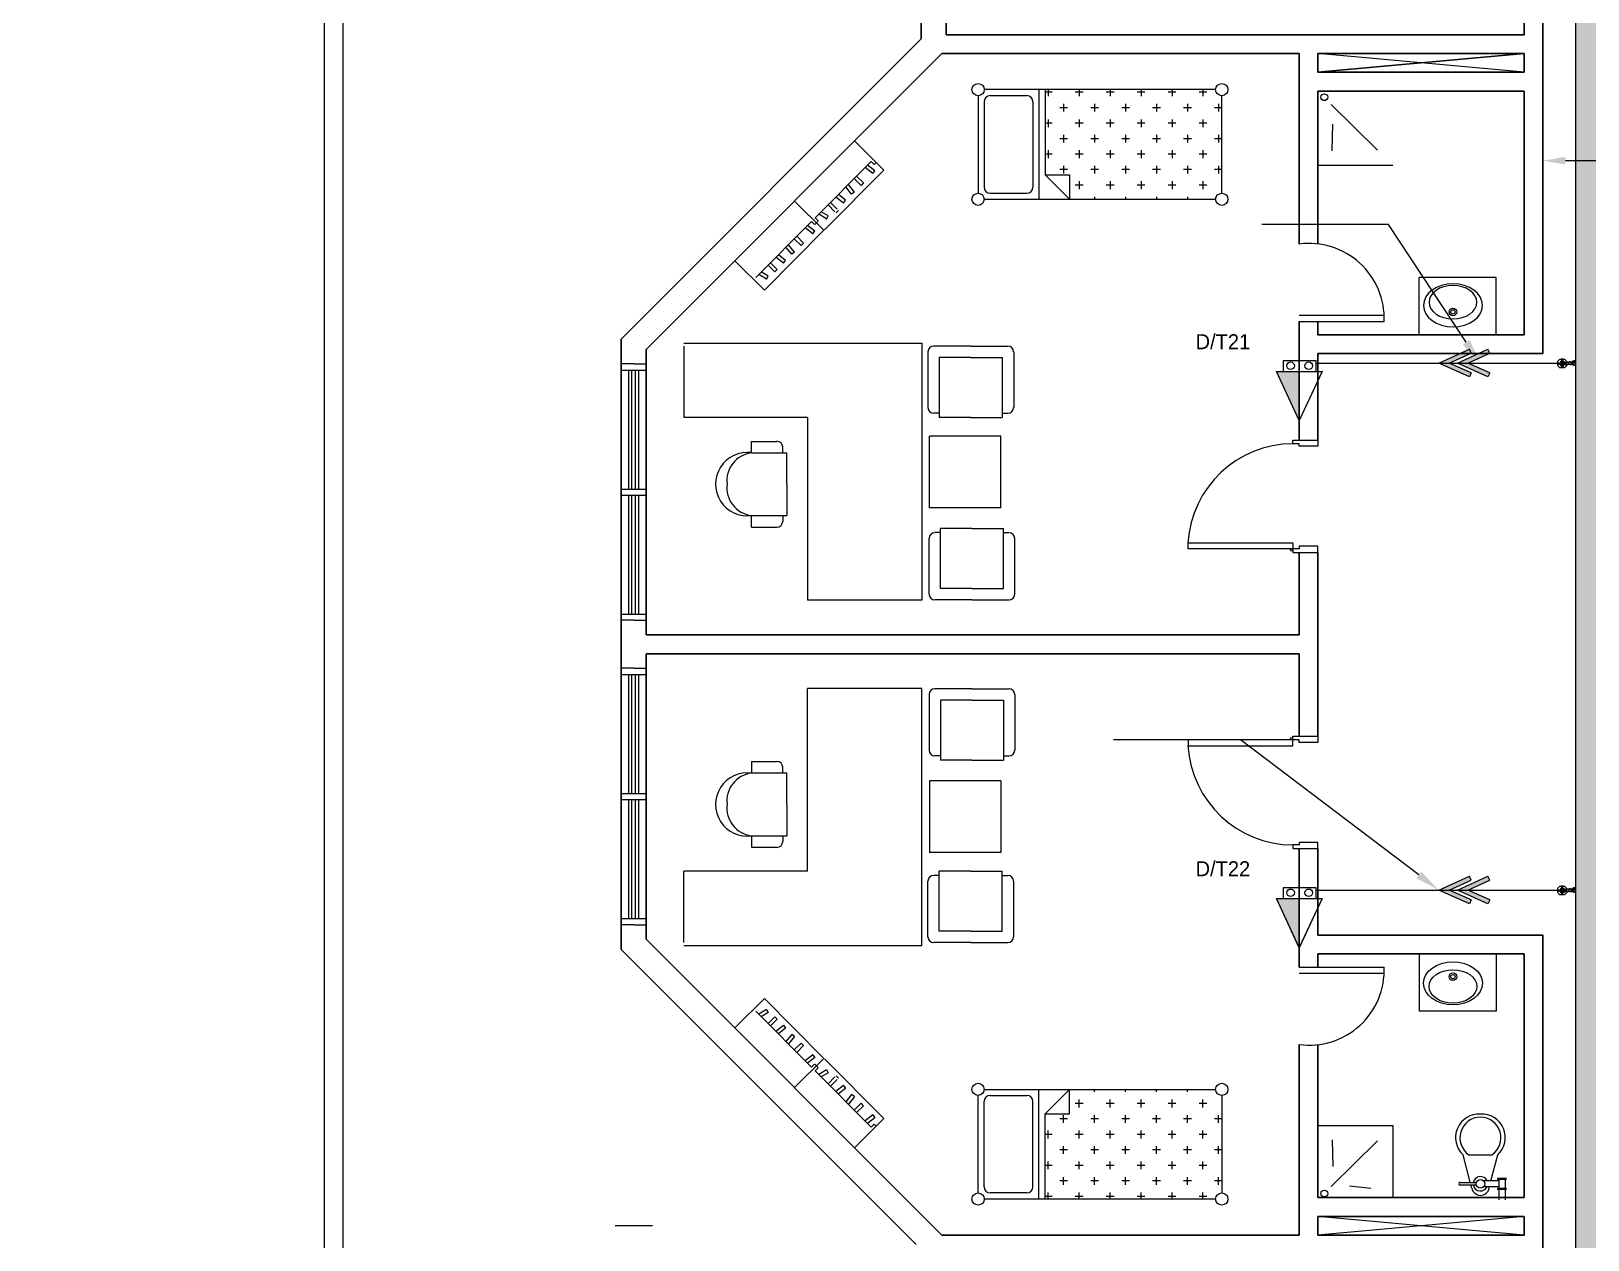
# Model space of a CAD drawing. Extents: x -3700 to 3801, y 313 to 399.
# Drawn here: x 2.98 to 15.43, y 358.24 to 367.9 of the extents above; entities that cross this region are included whole.
import ezdxf
from ezdxf import colors
from ezdxf.entities.mleader import LeaderData, LeaderLine
from ezdxf.enums import TextEntityAlignment as Align
from ezdxf.math import Vec2, Vec3

# ---------------------------------------------------------------- set-up
doc = ezdxf.new("R2010")
doc.units = 0
doc.header["$LTSCALE"] = 0.15
doc.linetypes.add('CONTINOUS', pattern=[0])
doc.layers.get('0').update_dxf_attribs({"color": 252})
doc.layers.get('Defpoints').update_dxf_attribs({"color": 252})
for name, color, linetype, lineweight in [('0 LEGEND', 140, 'Continuous', 0), ('anal', 252, 'Continuous', 20), ('DOOR', 252, 'Continuous', 20), ('EL-PULL BOX-50', 3, 'Continuous', 0), ('FUR', 252, 'Continuous', 9), ('FURNITURE-1', 252, 'Continuous', 9), ('sofa', 252, 'Continuous', 9), ('T-STRUCTURED', 7, 'Continuous', 0), ('TMG-LC-ACCEORISE', 1, 'Continuous', 0), ('wall', 252, 'Continuous', 30)]:
    doc.layers.add(name, color=color, linetype=linetype, lineweight=lineweight)
for name, color, linetype in [('0 sockets', 252, 'Continuous'), ('0 sound', 252, 'Continuous'), ('0 WIRINF', 2, 'Continuous'), ('AUTOINCR', 7, 'Continuous'), ('CPTOOLS-TRAY', 1, 'Continuous')]:
    doc.layers.add(name, color=color, linetype=linetype)
doc.dimstyles.get("Standard").update_dxf_attribs({"dimtxt": 0.18, "dimasz": 0.18, "dimexe": 0.18, "dimexo": 0.0625, "dimgap": 0.09, "dimtad": 0, "dimtih": 1, "dimtoh": 1, "dimdec": 4, "dimzin": 0, "dimdsep": 46, "dimtxsty": 'Standard', "dimcen": 0.09, "dimadec": 0, "dimazin": 0, "dimtfac": 1, "dimtdec": 4, "dimtofl": 0, "dimtmove": 0, "dimatfit": 3, "dimfxl": 1, "dimtolj": 1, "dimtzin": 0, "dimarcsym": 0})

# ---------------------------------------------------------------- blocks, each defined once
blk = doc.blocks.new('ELLIPSE')
blk.add_circle((0.5, 0.5), 0.5)
blk = doc.blocks.new('ARCH')
at = {"layer": 'anal'}
for p, q in [((5.325, 326.925), (5.325, 377.4)), ((5.475, 327.075), (5.475, 368.325)), ((14.925, 367.575), (13.275, 367.725)), ((14.925, 367.725), (13.275, 367.575)), ((13.275, 367.575), (14.925, 367.725)), ((14.925, 367.575), (13.275, 367.725)), ((7.8, 365.242), (7.7, 365.242)), ((7.8, 365.242), (7.9, 365.242)), ((7.7, 365.192), (7.9, 365.192)), ((7.76, 364.242), (7.76, 365.192)), ((7.785, 364.242), (7.785, 365.192)), ((7.8, 365.192), (7.9, 365.192)), ((7.815, 364.242), (7.815, 365.192)), ((7.84, 364.242), (7.84, 365.192)), ((7.7, 364.242), (7.9, 364.242)), ((7.7, 364.192), (7.9, 364.192)), ((7.76, 363.242), (7.76, 364.192)), ((7.785, 363.242), (7.785, 364.192)), ((7.815, 363.242), (7.815, 364.192)), ((7.84, 363.242), (7.84, 364.192)), ((7.9, 364.242), (7.9, 364.192)), ((7.7, 363.242), (7.9, 363.242)), ((7.8, 363.192), (7.7, 363.192)), ((7.8, 363.242), (7.9, 363.242)), ((7.8, 363.192), (7.9, 363.192)), ((7.8, 362.808), (7.7, 362.808)), ((7.7, 362.758), (7.9, 362.758)), ((7.76, 361.808), (7.76, 362.758)), ((7.785, 361.808), (7.785, 362.758)), ((7.8, 362.808), (7.9, 362.808)), ((7.8, 362.758), (7.9, 362.758)), ((7.815, 361.808), (7.815, 362.758)), ((7.84, 361.808), (7.84, 362.758)), ((7.7, 361.808), (7.9, 361.808)), ((7.7, 361.758), (7.9, 361.758)), ((7.76, 360.808), (7.76, 361.758)), ((7.785, 360.808), (7.785, 361.758)), ((7.815, 360.808), (7.815, 361.758)), ((7.84, 360.808), (7.84, 361.758)), ((7.9, 361.808), (7.9, 361.758)), ((7.7, 360.808), (7.9, 360.808)), ((7.8, 360.758), (7.7, 360.758)), ((7.8, 360.808), (7.9, 360.808)), ((7.8, 360.758), (7.9, 360.758)), ((14.925, 358.275), (13.275, 358.425)), ((14.925, 358.425), (13.275, 358.275)), ((7.95, 358.35), (7.65, 358.35))]:
    blk.add_line(p, q, dxfattribs=at)
at = {"layer": 'DOOR'}
for points in [[(13.075, 364.604), (13.075, 364.634), (13.275, 364.634), (13.275, 364.584), (13.125, 364.584), (13.125, 364.604)], [(13.075, 363.764), (12.235, 363.764), (12.235, 363.812), (13.075, 363.812)], [(13.075, 363.764), (13.075, 363.734), (13.275, 363.734), (13.275, 363.784), (13.125, 363.784), (13.125, 363.764)], [(13.075, 362.236), (13.075, 362.266), (13.275, 362.266), (13.275, 362.216), (13.125, 362.216), (13.125, 362.236)], [(13.075, 362.236), (12.235, 362.236), (12.235, 362.188), (13.075, 362.188)], [(13.075, 361.396), (13.075, 361.366), (13.275, 361.366), (13.275, 361.416), (13.125, 361.416), (13.125, 361.396)]]:
    blk.add_lwpolyline(points, close=True, dxfattribs=at)
for centre in [(13.065, 363.754), (13.065, 362.246)]:
    blk.add_circle(centre, 0.01, dxfattribs=at)
for centre, start, end in [((13.078, 363.759), 90.2218, 176.3889), ((13.078, 362.241), 183.6111, 269.7782)]:
    blk.add_arc(centre, 0.845, start, end, dxfattribs=at)
at = {"layer": 'FUR'}
for p, q in [((10.555, 367.387), (10.555, 366.607)), ((12.456, 367.436), (10.604, 367.436)), ((10.945, 367.387), (10.652, 367.387)), ((11.042, 367.436), (11.042, 366.559)), ((11.091, 367.436), (11.091, 366.754)), ((11.147, 367.415), (11.091, 367.415)), ((11.116, 367.436), (11.116, 367.384)), ((11.395, 367.415), (11.333, 367.415)), ((11.364, 367.436), (11.364, 367.384)), ((11.643, 367.415), (11.581, 367.415)), ((11.612, 367.436), (11.612, 367.384)), ((11.89, 367.415), (11.828, 367.415)), ((11.859, 367.436), (11.859, 367.384)), ((12.138, 367.415), (12.076, 367.415)), ((12.107, 367.436), (12.107, 367.384)), ((12.386, 367.415), (12.324, 367.415)), ((12.355, 367.436), (12.355, 367.384)), ((12.505, 366.607), (12.505, 367.387)), ((10.604, 367.339), (10.604, 366.656)), ((10.994, 367.339), (10.994, 366.656)), ((11.271, 367.291), (11.209, 367.291)), ((11.24, 367.322), (11.24, 367.26)), ((11.519, 367.291), (11.457, 367.291)), ((11.488, 367.322), (11.488, 367.26)), ((11.767, 367.291), (11.705, 367.291)), ((11.736, 367.322), (11.736, 367.26)), ((12.014, 367.291), (11.952, 367.291)), ((11.983, 367.322), (11.983, 367.26)), ((12.262, 367.291), (12.2, 367.291)), ((12.231, 367.322), (12.231, 367.26)), ((12.505, 367.291), (12.448, 367.291)), ((12.478, 367.322), (12.478, 367.26)), ((11.147, 367.167), (11.091, 367.167)), ((11.116, 367.198), (11.116, 367.136)), ((11.395, 367.167), (11.333, 367.167)), ((11.364, 367.198), (11.364, 367.136)), ((11.643, 367.167), (11.581, 367.167)), ((11.612, 367.198), (11.612, 367.136)), ((11.89, 367.167), (11.828, 367.167)), ((11.859, 367.198), (11.859, 367.136)), ((12.138, 367.167), (12.076, 367.167)), ((12.107, 367.198), (12.107, 367.136)), ((12.386, 367.167), (12.324, 367.167)), ((12.355, 367.198), (12.355, 367.136)), ((11.271, 367.043), (11.209, 367.043)), ((11.24, 367.074), (11.24, 367.013)), ((11.519, 367.043), (11.457, 367.043)), ((11.488, 367.074), (11.488, 367.013)), ((11.767, 367.043), (11.705, 367.043)), ((11.736, 367.074), (11.736, 367.013)), ((12.014, 367.043), (11.952, 367.043)), ((11.983, 367.074), (11.983, 367.013)), ((12.262, 367.043), (12.2, 367.043)), ((12.231, 367.074), (12.231, 367.013)), ((12.505, 367.043), (12.448, 367.043)), ((12.478, 367.074), (12.478, 367.013)), ((11.147, 366.92), (11.091, 366.92)), ((11.116, 366.951), (11.116, 366.889)), ((11.395, 366.92), (11.333, 366.92)), ((11.364, 366.951), (11.364, 366.889)), ((11.643, 366.92), (11.581, 366.92)), ((11.612, 366.951), (11.612, 366.889)), ((11.89, 366.92), (11.828, 366.92)), ((11.859, 366.951), (11.859, 366.889)), ((12.138, 366.92), (12.076, 366.92)), ((12.107, 366.951), (12.107, 366.889)), ((12.386, 366.92), (12.324, 366.92)), ((12.355, 366.951), (12.355, 366.889)), ((11.286, 366.559), (11.091, 366.754)), ((11.091, 366.754), (11.286, 366.754)), ((11.271, 366.796), (11.209, 366.796)), ((11.24, 366.827), (11.24, 366.765)), ((11.286, 366.754), (11.286, 366.559)), ((11.519, 366.796), (11.457, 366.796)), ((11.488, 366.827), (11.488, 366.765)), ((11.767, 366.796), (11.705, 366.796)), ((11.736, 366.827), (11.736, 366.765)), ((12.014, 366.796), (11.952, 366.796)), ((11.983, 366.827), (11.983, 366.765)), ((12.262, 366.796), (12.2, 366.796)), ((12.231, 366.827), (12.231, 366.765)), ((12.505, 366.796), (12.448, 366.796)), ((12.478, 366.827), (12.478, 366.765)), ((11.395, 366.672), (11.333, 366.672)), ((11.364, 366.703), (11.364, 366.641)), ((11.643, 366.672), (11.581, 366.672)), ((11.612, 366.703), (11.612, 366.641)), ((11.89, 366.672), (11.828, 366.672)), ((11.859, 366.703), (11.859, 366.641)), ((12.138, 366.672), (12.076, 366.672)), ((12.107, 366.703), (12.107, 366.641)), ((12.386, 366.672), (12.324, 366.672)), ((12.355, 366.703), (12.355, 366.641)), ((10.604, 366.559), (12.456, 366.559)), ((10.652, 366.607), (10.945, 366.607)), ((11.488, 366.579), (11.488, 366.559)), ((11.736, 366.579), (11.736, 366.559)), ((11.983, 366.579), (11.983, 366.559)), ((12.231, 366.579), (12.231, 366.559)), ((8.2, 365.409), (10.105, 365.409)), ((8.2, 365.385), (8.2, 364.814)), ((10.105, 365.409), (10.105, 363.352)), ((10.497, 365.385), (10.2, 365.385)), ((10.497, 365.385), (10.794, 365.385)), ((10.154, 365.339), (10.154, 364.894)), ((10.245, 365.294), (10.245, 364.814)), ((10.497, 365.294), (10.245, 365.294)), ((10.497, 365.294), (10.748, 365.294)), ((10.748, 365.294), (10.748, 364.814)), ((10.84, 365.339), (10.84, 364.894)), ((9.191, 364.814), (8.2, 364.814)), ((9.191, 364.814), (9.191, 363.352)), ((10.245, 364.848), (10.2, 364.848)), ((10.497, 364.814), (10.245, 364.814)), ((10.497, 364.814), (10.748, 364.814)), ((10.748, 364.848), (10.794, 364.848)), ((8.742, 364.623), (8.946, 364.623)), ((8.742, 364.532), (8.742, 364.623)), ((10.166, 364.092), (10.166, 364.664)), ((10.737, 364.664), (10.166, 364.664)), ((10.737, 364.092), (10.737, 364.664)), ((8.742, 364.532), (9.026, 364.532)), ((8.992, 364.532), (8.992, 364.578)), ((9.026, 364.281), (9.026, 364.532)), ((9.026, 364.281), (9.026, 364.029)), ((8.742, 363.938), (8.742, 364.029)), ((8.742, 364.029), (9.026, 364.029)), ((8.992, 364.029), (8.992, 363.983)), ((10.737, 364.092), (10.166, 364.092)), ((8.742, 363.938), (8.946, 363.938)), ((10.255, 363.893), (10.209, 363.893)), ((10.506, 363.927), (10.255, 363.927)), ((10.255, 363.447), (10.255, 363.927)), ((10.506, 363.927), (10.758, 363.927)), ((10.758, 363.447), (10.758, 363.927)), ((10.758, 363.893), (10.803, 363.893)), ((10.163, 363.401), (10.163, 363.847)), ((10.849, 363.401), (10.849, 363.847)), ((10.506, 363.447), (10.255, 363.447)), ((10.506, 363.447), (10.758, 363.447)), ((10.105, 363.352), (9.191, 363.352)), ((10.506, 363.355), (10.209, 363.355)), ((10.506, 363.355), (10.803, 363.355)), ((10.105, 362.648), (9.191, 362.648)), ((9.191, 361.186), (9.191, 362.648)), ((10.105, 360.591), (10.105, 362.648)), ((10.506, 362.645), (10.209, 362.645)), ((10.506, 362.645), (10.803, 362.645)), ((10.163, 362.599), (10.163, 362.153)), ((10.506, 362.553), (10.255, 362.553)), ((10.255, 362.553), (10.255, 362.073)), ((10.506, 362.553), (10.758, 362.553)), ((10.758, 362.553), (10.758, 362.073)), ((10.849, 362.599), (10.849, 362.153)), ((8.742, 362.062), (8.742, 361.971)), ((8.742, 362.062), (8.946, 362.062)), ((8.992, 361.971), (8.992, 362.017)), ((10.255, 362.107), (10.209, 362.107)), ((10.506, 362.073), (10.255, 362.073)), ((10.506, 362.073), (10.758, 362.073)), ((10.758, 362.107), (10.803, 362.107)), ((8.742, 361.971), (9.026, 361.971)), ((9.026, 361.719), (9.026, 361.971)), ((10.166, 361.908), (10.166, 361.336)), ((10.737, 361.908), (10.166, 361.908)), ((10.737, 361.908), (10.737, 361.336)), ((9.026, 361.719), (9.026, 361.468)), ((8.742, 361.468), (9.026, 361.468)), ((8.742, 361.468), (8.742, 361.377)), ((8.992, 361.468), (8.992, 361.422)), ((8.742, 361.377), (8.946, 361.377)), ((10.737, 361.336), (10.166, 361.336)), ((9.191, 361.186), (8.2, 361.186)), ((8.2, 360.615), (8.2, 361.186)), ((10.245, 361.152), (10.2, 361.152)), ((10.497, 361.186), (10.245, 361.186)), ((10.245, 360.706), (10.245, 361.186)), ((10.497, 361.186), (10.748, 361.186)), ((10.748, 360.706), (10.748, 361.186)), ((10.748, 361.152), (10.794, 361.152)), ((10.154, 360.661), (10.154, 361.106)), ((10.84, 360.661), (10.84, 361.106)), ((10.497, 360.706), (10.245, 360.706)), ((10.497, 360.706), (10.748, 360.706)), ((8.2, 360.591), (10.105, 360.591)), ((10.497, 360.615), (10.2, 360.615)), ((10.497, 360.615), (10.794, 360.615)), ((10.555, 358.613), (10.555, 359.393)), ((10.604, 359.441), (12.456, 359.441)), ((10.652, 359.393), (10.945, 359.393)), ((11.042, 358.564), (11.042, 359.441)), ((11.286, 359.441), (11.091, 359.246)), ((11.286, 359.246), (11.286, 359.441)), ((11.488, 359.421), (11.488, 359.441)), ((11.736, 359.421), (11.736, 359.441)), ((11.983, 359.421), (11.983, 359.441)), ((12.231, 359.421), (12.231, 359.441)), ((12.505, 359.393), (12.505, 358.613)), ((10.604, 358.661), (10.604, 359.344)), ((10.994, 358.661), (10.994, 359.344)), ((11.395, 359.328), (11.333, 359.328)), ((11.364, 359.297), (11.364, 359.359)), ((11.643, 359.328), (11.581, 359.328)), ((11.612, 359.297), (11.612, 359.359)), ((11.89, 359.328), (11.828, 359.328)), ((11.859, 359.297), (11.859, 359.359)), ((12.138, 359.328), (12.076, 359.328)), ((12.107, 359.297), (12.107, 359.359)), ((12.386, 359.328), (12.324, 359.328)), ((12.355, 359.297), (12.355, 359.359)), ((11.091, 359.246), (11.286, 359.246)), ((11.091, 358.564), (11.091, 359.246)), ((11.271, 359.204), (11.209, 359.204)), ((11.24, 359.173), (11.24, 359.235)), ((11.519, 359.204), (11.457, 359.204)), ((11.488, 359.173), (11.488, 359.235)), ((11.767, 359.204), (11.705, 359.204)), ((11.736, 359.173), (11.736, 359.235)), ((12.014, 359.204), (11.952, 359.204)), ((11.983, 359.173), (11.983, 359.235)), ((12.262, 359.204), (12.2, 359.204)), ((12.231, 359.173), (12.231, 359.235)), ((12.505, 359.204), (12.448, 359.204)), ((12.478, 359.173), (12.478, 359.235)), ((11.147, 359.08), (11.091, 359.08)), ((11.116, 359.049), (11.116, 359.111)), ((11.395, 359.08), (11.333, 359.08)), ((11.364, 359.049), (11.364, 359.111)), ((11.643, 359.08), (11.581, 359.08)), ((11.612, 359.049), (11.612, 359.111)), ((11.89, 359.08), (11.828, 359.08)), ((11.859, 359.049), (11.859, 359.111)), ((12.138, 359.08), (12.076, 359.08)), ((12.107, 359.049), (12.107, 359.111)), ((12.386, 359.08), (12.324, 359.08)), ((12.355, 359.049), (12.355, 359.111)), ((11.271, 358.957), (11.209, 358.957)), ((11.24, 358.926), (11.24, 358.987)), ((11.519, 358.957), (11.457, 358.957)), ((11.488, 358.926), (11.488, 358.987)), ((11.767, 358.957), (11.705, 358.957)), ((11.736, 358.926), (11.736, 358.987)), ((12.014, 358.957), (11.952, 358.957)), ((11.983, 358.926), (11.983, 358.987)), ((12.262, 358.957), (12.2, 358.957)), ((12.231, 358.926), (12.231, 358.987)), ((12.505, 358.957), (12.448, 358.957)), ((12.478, 358.926), (12.478, 358.987)), ((11.147, 358.833), (11.091, 358.833)), ((11.116, 358.802), (11.116, 358.864)), ((11.395, 358.833), (11.333, 358.833)), ((11.364, 358.802), (11.364, 358.864)), ((11.643, 358.833), (11.581, 358.833)), ((11.612, 358.802), (11.612, 358.864)), ((11.89, 358.833), (11.828, 358.833)), ((11.859, 358.802), (11.859, 358.864)), ((12.138, 358.833), (12.076, 358.833)), ((12.107, 358.802), (12.107, 358.864)), ((12.386, 358.833), (12.324, 358.833)), ((12.355, 358.802), (12.355, 358.864)), ((11.271, 358.709), (11.209, 358.709)), ((11.24, 358.678), (11.24, 358.74)), ((11.519, 358.709), (11.457, 358.709)), ((11.488, 358.678), (11.488, 358.74)), ((11.767, 358.709), (11.705, 358.709)), ((11.736, 358.678), (11.736, 358.74)), ((12.014, 358.709), (11.952, 358.709)), ((11.983, 358.678), (11.983, 358.74)), ((12.262, 358.709), (12.2, 358.709)), ((12.231, 358.678), (12.231, 358.74)), ((12.505, 358.709), (12.448, 358.709)), ((12.478, 358.678), (12.478, 358.74)), ((12.456, 358.564), (10.604, 358.564)), ((10.945, 358.613), (10.652, 358.613)), ((11.147, 358.585), (11.091, 358.585)), ((11.116, 358.564), (11.116, 358.616)), ((11.395, 358.585), (11.333, 358.585)), ((11.364, 358.564), (11.364, 358.616)), ((11.643, 358.585), (11.581, 358.585)), ((11.612, 358.564), (11.612, 358.616)), ((11.89, 358.585), (11.828, 358.585)), ((11.859, 358.564), (11.859, 358.616)), ((12.138, 358.585), (12.076, 358.585)), ((12.107, 358.564), (12.107, 358.616)), ((12.386, 358.585), (12.324, 358.585)), ((12.355, 358.564), (12.355, 358.616))]:
    blk.add_line(p, q, dxfattribs=at)
for centre, radius in [((10.555, 367.436), 0.0488), ((12.505, 367.436), 0.0488), ((10.555, 366.559), 0.0487), ((12.505, 366.559), 0.0488), ((10.555, 359.441), 0.0487), ((12.505, 359.441), 0.0488), ((10.555, 358.564), 0.0488), ((12.505, 358.564), 0.0488)]:
    blk.add_circle(centre, radius, dxfattribs=at)
for centre, radius, start, end in [((10.652, 367.339), 0.0488, 90, 180), ((10.945, 367.339), 0.0488, 0, 90), ((10.652, 366.656), 0.0488, 180, 270), ((10.945, 366.656), 0.0488, 270, 0), ((10.2, 365.339), 0.0457, 90, 180), ((10.794, 365.339), 0.0457, 360, 90), ((10.2, 364.894), 0.0457, 180, 270), ((10.794, 364.894), 0.0457, 270, 360), ((8.946, 364.578), 0.0457, 0, 90), ((8.709, 364.281), 0.254, 82.4334, 277.5666), ((8.77, 364.308), 0.225, 97.1177, 187.1177), ((8.77, 364.253), 0.225, 172.8823, 262.8823), ((8.946, 363.983), 0.0457, 270, 0), ((10.209, 363.847), 0.0457, 90, 180), ((10.803, 363.847), 0.0457, 0, 90), ((10.209, 363.401), 0.0457, 180, 270), ((10.803, 363.401), 0.0457, 270, 0), ((10.209, 362.599), 0.0457, 90, 180), ((10.803, 362.599), 0.0457, 360, 90), ((10.209, 362.153), 0.0457, 180, 270), ((10.803, 362.153), 0.0457, 270, 360), ((8.946, 362.017), 0.0457, 360, 90), ((8.709, 361.719), 0.254, 82.4334, 277.5666), ((8.77, 361.747), 0.225, 97.1177, 187.1177), ((8.77, 361.692), 0.225, 172.8823, 262.8823), ((8.946, 361.422), 0.0457, 270, 360), ((10.2, 361.106), 0.0457, 90, 180), ((10.794, 361.106), 0.0457, 0, 90), ((10.2, 360.661), 0.0457, 180, 270), ((10.794, 360.661), 0.0457, 270, 0), ((10.652, 359.344), 0.0488, 90, 180), ((10.945, 359.344), 0.0488, 0, 90), ((10.652, 358.661), 0.0488, 180, 270), ((10.945, 358.661), 0.0488, 270, 0)]:
    blk.add_arc(centre, radius, start, end, dxfattribs=at)
at = {"layer": 'FURNITURE-1'}
for p, q in [((9.801, 366.793), (9.566, 367.027)), ((9.701, 366.862), (9.252, 366.411)), ((9.725, 366.838), (9.701, 366.862)), ((9.801, 366.793), (9.325, 366.315)), ((9.638, 366.69), (9.583, 366.744)), ((9.713, 366.764), (9.651, 366.812)), ((9.729, 366.786), (9.67, 366.831)), ((9.713, 366.764), (9.73, 366.787)), ((9.741, 366.854), (9.725, 366.838)), ((9.543, 366.6), (9.498, 366.658)), ((9.565, 366.617), (9.517, 366.677)), ((9.565, 366.617), (9.543, 366.6)), ((9.619, 366.67), (9.564, 366.725)), ((9.638, 366.69), (9.619, 366.67)), ((9.322, 366.312), (9.087, 366.545)), ((9.409, 366.46), (9.355, 366.514)), ((9.428, 366.479), (9.374, 366.533)), ((9.479, 366.529), (9.417, 366.577)), ((9.495, 366.551), (9.437, 366.596)), ((9.478, 366.529), (9.495, 366.551)), ((9.221, 366.381), (8.776, 365.933)), ((9.246, 366.357), (9.221, 366.381)), ((9.263, 366.372), (9.248, 366.357)), ((9.275, 366.387), (9.251, 366.411)), ((9.26, 366.369), (9.275, 366.384)), ((9.342, 366.403), (9.28, 366.439)), ((9.356, 366.426), (9.3, 366.459)), ((9.341, 366.401), (9.356, 366.426)), ((9.438, 366.47), (9.419, 366.45)), ((9.322, 366.312), (8.845, 365.833)), ((9.139, 366.189), (9.084, 366.243)), ((9.158, 366.208), (9.104, 366.263)), ((9.233, 366.283), (9.171, 366.331)), ((9.249, 366.304), (9.19, 366.35)), ((9.233, 366.283), (9.25, 366.306)), ((9.015, 366.07), (8.957, 366.115)), ((9.064, 366.119), (9.018, 366.177)), ((9.085, 366.135), (9.037, 366.196)), ((9.085, 366.135), (9.064, 366.119)), ((9.158, 366.208), (9.139, 366.189)), ((8.845, 365.833), (8.609, 366.068)), ((8.929, 365.979), (8.875, 366.033)), ((8.948, 365.998), (8.894, 366.052)), ((8.948, 365.998), (8.929, 365.979)), ((8.999, 366.048), (8.937, 366.096)), ((8.998, 366.047), (9.015, 366.07)), ((8.862, 365.921), (8.801, 365.958)), ((8.876, 365.945), (8.82, 365.978)), ((8.861, 365.92), (8.876, 365.945)), ((8.845, 360.167), (8.609, 359.932)), ((9.322, 359.688), (8.845, 360.167)), ((9.221, 359.619), (8.776, 360.067)), ((8.862, 360.079), (8.801, 360.042)), ((8.876, 360.055), (8.82, 360.022)), ((8.861, 360.08), (8.876, 360.055)), ((8.929, 360.021), (8.875, 359.967)), ((8.948, 360.002), (8.929, 360.021)), ((8.948, 360.002), (8.894, 359.948)), ((8.999, 359.952), (8.937, 359.904)), ((9.015, 359.93), (8.957, 359.885)), ((8.998, 359.953), (9.015, 359.93)), ((9.064, 359.881), (9.018, 359.823)), ((9.085, 359.865), (9.037, 359.804)), ((9.085, 359.865), (9.064, 359.881)), ((9.139, 359.811), (9.084, 359.757)), ((9.158, 359.792), (9.104, 359.737)), ((9.158, 359.792), (9.139, 359.811)), ((9.322, 359.688), (9.087, 359.455)), ((9.233, 359.717), (9.171, 359.669)), ((9.249, 359.696), (9.19, 359.65)), ((9.246, 359.643), (9.221, 359.619)), ((9.233, 359.717), (9.25, 359.694)), ((9.263, 359.628), (9.248, 359.643)), ((9.801, 359.207), (9.325, 359.685)), ((9.275, 359.613), (9.251, 359.589)), ((9.701, 359.138), (9.252, 359.589)), ((9.26, 359.631), (9.275, 359.616)), ((9.342, 359.597), (9.28, 359.561)), ((9.356, 359.574), (9.3, 359.541)), ((9.341, 359.599), (9.356, 359.574)), ((9.409, 359.54), (9.355, 359.486)), ((9.428, 359.521), (9.374, 359.467)), ((9.438, 359.53), (9.419, 359.55)), ((9.479, 359.471), (9.417, 359.423)), ((9.495, 359.449), (9.437, 359.404)), ((9.478, 359.471), (9.495, 359.449)), ((9.543, 359.4), (9.498, 359.342)), ((9.565, 359.383), (9.543, 359.4)), ((9.565, 359.383), (9.517, 359.323)), ((9.619, 359.33), (9.564, 359.275)), ((9.638, 359.31), (9.583, 359.256)), ((9.638, 359.31), (9.619, 359.33)), ((9.801, 359.207), (9.566, 358.973)), ((9.713, 359.236), (9.651, 359.188)), ((9.729, 359.214), (9.67, 359.169)), ((9.725, 359.162), (9.701, 359.138)), ((9.713, 359.236), (9.73, 359.213)), ((9.741, 359.146), (9.725, 359.162))]:
    blk.add_line(p, q, dxfattribs=at)
at = {"layer": 'FURNITURE-1', "ltscale": 0.5}
for p, q in [((14.701, 365.934), (14.085, 365.934)), ((14.085, 365.475), (14.085, 365.934)), ((14.701, 365.475), (14.701, 365.934)), ((14.085, 360.525), (14.085, 360.066)), ((14.701, 360.525), (14.701, 360.066)), ((14.701, 360.066), (14.085, 360.066))]:
    blk.add_line(p, q, dxfattribs=at)
at = {"layer": 'sofa'}
for p, q in [((13.38, 367.318), (13.752, 366.953)), ((13.388, 366.946), (13.395, 367.161)), ((13.275, 366.831), (13.875, 366.831)), ((13.125, 365.631), (13.804, 365.631)), ((13.125, 365.581), (13.804, 365.581)), ((13.125, 360.419), (13.804, 360.419)), ((13.125, 360.369), (13.804, 360.369)), ((13.275, 359.153), (13.875, 359.153)), ((13.875, 359.153), (13.875, 358.575)), ((13.38, 358.665), (13.752, 359.03)), ((13.388, 359.038), (13.395, 358.823)), ((14.493, 358.698), (14.436, 358.917)), ((14.482, 358.917), (14.667, 358.917)), ((14.659, 358.709), (14.714, 358.917)), ((13.526, 358.669), (13.698, 358.65)), ((14.413, 358.697), (14.542, 358.697)), ((14.542, 358.674), (14.413, 358.674)), ((14.505, 358.651), (14.499, 358.674)), ((14.6, 358.663), (14.725, 358.663)), ((14.725, 358.709), (14.601, 358.709)), ((14.644, 358.651), (14.647, 358.663)), ((14.714, 358.72), (14.714, 358.732)), ((14.714, 358.732), (14.783, 358.732)), ((14.783, 358.72), (14.714, 358.72)), ((14.714, 358.651), (14.783, 358.651)), ((14.714, 358.639), (14.714, 358.651)), ((14.783, 358.639), (14.714, 358.639)), ((14.725, 358.651), (14.725, 358.72)), ((14.725, 358.558), (14.725, 358.639)), ((14.772, 358.72), (14.772, 358.651)), ((14.772, 358.639), (14.772, 358.558))]:
    blk.add_line(p, q, dxfattribs=at)
for centre, radius in [((13.326, 367.375), 0.0268), ((14.355, 365.658), 0.0306), ((14.355, 365.658), 0.0172), ((14.355, 360.342), 0.0306), ((14.355, 360.342), 0.0172), ((14.575, 358.686), 0.0347), ((13.326, 358.608), 0.0268)]:
    blk.add_circle(centre, radius, dxfattribs=at)
for centre, radius, start, end in [((13.205, 365.606), 0.6, 357.612, 97.6539), ((13.205, 360.394), 0.6, 262.3461, 2.388), ((14.564, 359.055), 0.188, 86.62, 226.9828), ((14.576, 359.053), 0.165, 90.3, 235.4946), ((14.586, 359.055), 0.188, 313.0172, 93.38), ((14.574, 359.053), 0.165, 304.5054, 89.7), ((14.413, 358.686), 0.0116, 90, 270), ((14.575, 358.664), 0.0707, 190.3889, 349.6111), ((14.575, 358.686), 0.0579, 23.4137, 168.1237), ((14.575, 358.686), 0.0579, 191.423, 337.1495)]:
    blk.add_arc(centre, radius, start, end, dxfattribs=at)
at = {"layer": 'wall'}
for p, q in [((10.1, 369.08), (10.1, 367.841)), ((10.3, 369.08), (10.3, 367.875)), ((14.925, 368.112), (14.925, 367.875)), ((15.075, 368.112), (15.075, 367.725)), ((10.3, 367.875), (14.925, 367.875)), ((14.925, 367.875), (10.3, 367.875)), ((15.075, 367.875), (15.075, 365.325)), ((15.075, 365.325), (15.075, 367.875)), ((7.7, 365.441), (10.1, 367.841)), ((10.1, 367.841), (7.7, 365.441)), ((7.9, 365.359), (10.266, 367.725)), ((10.266, 367.725), (7.9, 365.359)), ((10.266, 367.725), (13.125, 367.725)), ((13.125, 367.725), (10.266, 367.725)), ((13.125, 367.725), (13.125, 366.201)), ((14.925, 367.725), (13.275, 367.725)), ((14.925, 367.725), (13.275, 367.725)), ((13.275, 367.725), (13.275, 367.575)), ((13.275, 367.725), (14.925, 367.725)), ((14.925, 367.725), (14.925, 367.575)), ((14.925, 367.725), (14.925, 367.575)), ((14.925, 367.725), (14.925, 367.575)), ((13.275, 367.575), (14.925, 367.575)), ((13.275, 367.425), (13.275, 366.202)), ((13.275, 367.425), (14.925, 367.425)), ((14.925, 365.475), (14.925, 367.425)), ((14.925, 367.425), (14.925, 365.475)), ((14.925, 367.425), (14.925, 365.475)), ((13.125, 365.581), (13.125, 364.634)), ((13.275, 365.581), (13.275, 365.475)), ((7.7, 360.559), (7.7, 365.441)), ((13.275, 365.475), (14.925, 365.475)), ((7.9, 363.075), (7.9, 365.359)), ((13.275, 365.325), (13.275, 364.634)), ((13.275, 365.325), (15.075, 365.325)), ((13.125, 363.734), (13.125, 363.075)), ((13.275, 363.734), (13.275, 362.925)), ((7.9, 363.075), (13.125, 363.075)), ((13.275, 362.266), (13.275, 363.075)), ((7.9, 360.641), (7.9, 362.925)), ((7.9, 362.925), (13.125, 362.925)), ((7.9, 362.925), (13.125, 362.925)), ((13.125, 362.266), (13.125, 362.925)), ((13.125, 360.419), (13.125, 361.366)), ((13.275, 360.675), (13.275, 361.366)), ((10.266, 358.275), (7.9, 360.641)), ((13.275, 360.675), (15.075, 360.675)), ((15.075, 360.675), (15.075, 357.104)), ((10.059, 358.2), (7.7, 360.559)), ((13.275, 360.419), (13.275, 360.525)), ((13.275, 360.525), (14.925, 360.525)), ((14.925, 360.525), (14.925, 358.575)), ((14.925, 360.525), (14.925, 358.575)), ((14.925, 360.525), (14.925, 358.575)), ((13.125, 358.275), (13.125, 359.799)), ((13.275, 358.575), (13.275, 359.798)), ((13.275, 358.575), (14.925, 358.575)), ((13.275, 358.425), (14.925, 358.425)), ((13.275, 358.275), (13.275, 358.425)), ((14.925, 358.425), (14.925, 358.275)), ((10.266, 358.275), (13.125, 358.275)), ((13.275, 358.275), (14.925, 358.275))]:
    blk.add_line(p, q, dxfattribs=at)
at = {"layer": 'sofa', "extrusion": (0, 0, -1), "rotation": 180}
for p, xscale, yscale, zscale in [((-14.12, 365.883), 0.4712399999999661, 0.3450149999999894, -0.47124), ((-14.164, 365.87), 0.3824999999999932, 0.2677499999999782, -0.3825)]:
    blk.add_blockref('ELLIPSE', p, dxfattribs=dict(at, xscale=xscale, yscale=yscale, zscale=zscale))
at = {"layer": 'sofa'}
for p, xscale, yscale, zscale in [((14.12, 360.117), 0.4712399999999661, 0.3450149999999894, 0.4712399999999661), ((14.164, 360.13), 0.3824999999999932, 0.2677499999999782, 0.3824999999999932)]:
    blk.add_blockref('ELLIPSE', p, dxfattribs=dict(at, xscale=xscale, yscale=yscale, zscale=zscale))
blk = doc.blocks.new('DAR-DB112-B1-TI0003_dwg__U74-18406553-LEGEND')
at = {"layer": 'T-STRUCTURED'}
blk.add_hatch(color=256, dxfattribs=at).paths.add_polyline_path([(0, 0), (0, 294.7), (-137.5, 294.7)])
blk.add_line((0, 294.7), (0, 0), dxfattribs=at)
at = {"layer": 'T-STRUCTURED', "flags": 128}
blk.add_lwpolyline([(137.5, 294.7), (0, 0), (-137.5, 294.7)], close=True, dxfattribs=at)
blk = doc.blocks.new('data and tele')
h = blk.add_hatch()
h.set_pattern_fill('ANGLE', color=3)
h.set_pattern_definition([(0, (0, 0), (0, 6.985), [5.08, -1.905]), (90, (0, 0), (-6.985, 4e-16), [5.08, -1.905])])
h.paths.add_polyline_path([(0.106, 0.047, 1), (0.046, 0.047, 1)])
at = {"color": 3}
blk.add_lwpolyline([(-0.129, 0), (0.136, 0), (0.136, 0.086), (-0.129, 0.086)], close=True, dxfattribs=at)
for centre in [(-0.069, 0.047), (0.076, 0.047)]:
    blk.add_circle(centre, 0.03, dxfattribs=at)
at = {"xscale": 0.001331826653845942, "yscale": 0.001331826653845942, "zscale": 0.001331826653845942}
blk.add_blockref('DAR-DB112-B1-TI0003_dwg__U74-18406553-LEGEND', (0, -0.392), dxfattribs=at)
blk = doc.blocks.new('*U152')
at = {"layer": 'CPTOOLS-TRAY'}
h = blk.add_hatch(color=0, dxfattribs=at)
h.dxf.hatch_style = 1
h.paths.add_polyline_path([(0.1, 28.481), (-0.1, 28.481), (-0.1, 0), (0.1, 0)])
at = {"layer": 'CPTOOLS-TRAY', "color": 0}
blk.add_lwpolyline([(0.1, 28.481), (-0.1, 28.481), (-0.1, 0), (0.1, 0)], close=True, dxfattribs=at)
blk = doc.blocks.new('X4I0P7S6Y6')
at = {"layer": '0 sound', "color": 0, "rotation": 180}
blk.add_blockref('*U152', (15.435, 369.243), dxfattribs=at)
blk = doc.blocks.new('JUNCTION BOX 2')
at = {"layer": 'TMG-LC-ACCEORISE', "color": 1, "ltscale": 0.4}
blk.add_lwpolyline([(-27, -85), (27, -85, 0.198912), (40, -79), (54, -66, 0.198912), (59, -53), (59, 2, 0.198912), (54, 15), (40, 28, 0.198912), (27, 34), (-27, 34, 0.198912), (-40, 28), (-54, 15, 0.198912), (-60, 2), (-60, -25), (-60, -53, 0.198912), (-54, -66), (-40, -79, 0.198912)], format="xyb", close=True, dxfattribs=at)
for points in [[(-14, 34), (12, 34), (12, 20), (-14, 20)], [(-60, -12), (-60, -39), (-45, -39), (-45, -12)], [(-14, -85), (12, -85), (12, -71), (-14, -71)], [(59, -12), (59, -39), (45, -39), (45, -12)]]:
    blk.add_lwpolyline(points, close=True, dxfattribs=at)
at = {"layer": 'TMG-LC-ACCEORISE', "color": 1}
for points in [[(0, 7), (0, -58)], [(-32, -25), (32, -25)]]:
    blk.add_lwpolyline(points, dxfattribs=at)
blk.add_circle((0, -25), 32.2, dxfattribs=at)
blk = doc.blocks.new('EMT CON. ADAPTER')
at = {"linetype": 'CONTINOUS'}
for points in [[(-60, 25), (-60, -25), (-30, -25), (-30, 25)], [(0, 35), (-30, 35), (-30, -35), (0, -35)]]:
    blk.add_lwpolyline(points, close=True, dxfattribs=at)
blk = doc.blocks.new('WERG')
at = {"layer": '0 LEGEND', "color": 1, "ltscale": 0.05}
for p, q in [((-43, 16), (-43, -16)), ((-27, 26), (-33, 26)), ((-17, 17), (0, 17)), ((-17, -16), (-17, 16)), ((-33, -26), (-27, -26)), ((-17, -17), (0, -17))]:
    blk.add_line(p, q, dxfattribs=at)
for centre, start, end in [((-33, 16), 90.0002, 180.0002), ((-27, 16), 0.0002, 90.0002), ((-33, -16), 180.0002, 270.0002), ((-27, -16), 270.0002, 0.0002)]:
    blk.add_arc(centre, 10, start, end, dxfattribs=at)
blk = doc.blocks.new('*U175')
at = {"layer": '0 LEGEND', "ltscale": 0.05}
for p in [(-189, 0), (-146, 0), (-103, 0), (-60, 0)]:
    blk.add_blockref('WERG', p, dxfattribs=at)
at = {"layer": '0 LEGEND', "ltscale": 0.05, "xscale": -1, "rotation": 180}
blk.add_blockref('EMT CON. ADAPTER', (0, 0), dxfattribs=at)
blk = doc.blocks.new('S1')
at = {"layer": 'EL-PULL BOX-50', "extrusion": (0.013846, 0.000486541, 0.999904), "xscale": -0.0005741645735042099, "yscale": 0.0005741645735042092, "zscale": 0.0005741645735042062, "rotation": 272.0123928188969}
blk.add_blockref('JUNCTION BOX 2', (-0.091, -0.003, 0), dxfattribs=at)
at = {"layer": 'EL-PULL BOX-50', "xscale": -0.0004880398874785632, "yscale": 0.0004880398874785631, "zscale": 0.0004880398874785631, "rotation": 182.0125858119744}
blk.add_blockref('*U175', (0, 0), dxfattribs=at)
blk = doc.blocks.new('*U208')
at = {"layer": '0 sound', "color": 3}
blk.add_blockref('data and tele', (13.125, 360.966), dxfattribs=at)
blk = doc.blocks.new('*U209')
at = {"layer": '0 sound', "color": 3}
blk.add_blockref('data and tele', (13.125, 365.181), dxfattribs=at)
blk = doc.blocks.new('*D221')
at = {"layer": '0 sound', "color": 0, "lineweight": -2, "transparency": 16777216}
for p, q in [((15.075, 367.199), (15.075, 366.688)), ((19.181, 367.199), (19.181, 366.688)), ((15.255, 366.868), (16.633, 366.868)), ((19.001, 366.868), (17.623, 366.868))]:
    blk.add_line(p, q, dxfattribs=at)
at = {"layer": '0 sound', "color": 0, "transparency": 16777216}
for points in [[(15.255, 366.898), (15.255, 366.838), (15.075, 366.868)], [(19.001, 366.898), (19.001, 366.838), (19.181, 366.868)]]:
    blk.add_solid(points, dxfattribs=at)
at = {"layer": 'Defpoints', "color": 0, "transparency": 16777216}
for p in [(15.075, 367.261), (19.181, 367.261), (15.075, 366.868)]:
    blk.add_point(p, dxfattribs=at)
at = {"layer": '0 sound', "color": 0, "transparency": 16777216, "insert": (17.128, 366.868), "char_height": 0.18, "attachment_point": 5}
blk.add_mtext('\\A1;4.1062', dxfattribs=at)
blk = doc.blocks.new('ds')
h = blk.add_hatch(color=2)
h.dxf.hatch_style = 1
h.paths.add_polyline_path([(0.259, 0.079), (0.245, 0.11), (0, 0), (0.245, -0.11), (0.259, -0.079), (0.084, 0)])
at = {"layer": '0 sockets', "color": 3}
for points in [[(0.245, -0.11), (0, 0), (0.245, 0.11)], [(0.259, -0.079), (0.084, 0), (0.259, 0.079)], [(0.259, 0.079), (0.245, 0.11)], [(0.259, -0.079), (0.245, -0.11)]]:
    blk.add_lwpolyline(points, dxfattribs=at)
blk = doc.blocks.new('qa')
h = blk.add_hatch(color=1)
h.dxf.hatch_style = 1
h.paths.add_polyline_path([(0.259, 0.079), (0.245, 0.11), (0, 0), (0.245, -0.11), (0.259, -0.079), (0.084, 0)])
h.paths.add_polyline_path([(0.408, 0.079), (0.394, 0.11), (0.149, 0), (0.394, -0.11), (0.408, -0.079), (0.233, 0)])
h = blk.add_hatch(color=1)
h.dxf.hatch_style = 1
h.paths.add_polyline_path([(0.259, 0.079), (0.245, 0.11), (0, 0), (0.245, -0.11), (0.259, -0.079), (0.084, 0)])
at = {"layer": '0 sockets', "color": 3}
for p in [(0, 0), (0.149, 0)]:
    blk.add_blockref('ds', p, dxfattribs=at)

msp = doc.modelspace()

# ---------------------------------------------------------------- linework, layer by layer
at = {"layer": '0 sockets', "color": 3}
for points in [[(13.26101, 365.24964), (15.22168, 365.24964)], [(13.26101, 361.03488), (15.22168, 361.03488)]]:
    msp.add_lwpolyline(points, dxfattribs=at)

# ---------------------------------------------------------------- block references
msp.add_blockref('ARCH', (0, 0), dxfattribs=at)
at = {"layer": '0 sound', "color": 1}
msp.add_blockref('X4I0P7S6Y6', (0, 0), dxfattribs=at)
at = {"layer": '0 sound', "color": 3}
for name, p in [('data and tele', (13.125, 365.18098)), ('*U209', (0, 0)), ('qa', (14.24134, 365.24964)), ('S1', (15.33484, 365.24964)), ('qa', (14.24134, 361.03488)), ('data and tele', (13.125, 360.96622)), ('*U208', (0, 0)), ('S1', (15.33484, 361.03488))]:
    msp.add_blockref(name, p, dxfattribs=at)

# ---------------------------------------------------------------- texts
at = {"layer": 'AUTOINCR', "color": 1}
for s, p in [('D/T21', (12.73255, 365.32411)), ('D/T22', (12.73255, 361.10935))]:
    msp.add_text(s, height=0.12, dxfattribs=at).set_placement(p, align=Align.BOTTOM_RIGHT)

# ---------------------------------------------------------------- dimensions: what is measured, and where the dimension line sits
at = {"layer": '0 sound', "color": 3}
dim = msp.add_linear_dim(base=(15.075, 366.8675), p1=(19.18118, 367.26111), p2=(15.075, 367.26111), dimstyle='Standard', dxfattribs=at)
dim.commit()
dim.dimension.update_dxf_attribs({"geometry": '*D221', "text_midpoint": (17.12809, 366.8675)})

# ---------------------------------------------------------------- leaders
at = {"layer": '0 WIRINF', "color": 3}
ml = msp.add_multileader_mtext('Standard', dxfattribs=at)
ml.set_content(' UTP CAT6 CABLE\\P?20 MM EXPOSED UPVC COND\\PTYPICAL', color=3)
ml.set_leader_properties()
ml.build(insert=Vec2(0, 0))
ml.multileader.update_dxf_attribs({"text_right_attachment_type": 6, "dogleg_length": 0.05, "arrow_head_size": 0.2})
ctx = ml.context
ctx.base_point, ctx.char_height, ctx.arrow_head_size, ctx.landing_gap_size = Vec3(12.58711, 366.39298), 0.05, 0.2, 0.01
ctx.right_attachment, ctx.text_align_type = 6, 2
notes = []
notes.append((ctx, [(0, (1, 1, 0), (13.84044, 366.35798), (-1, 0), 0.05, [(0, [(14.57166, 365.24964)], 0, [])])]))
ctx.mtext.insert, ctx.mtext.width, ctx.mtext.alignment, ctx.mtext.flow_direction = Vec3(13.78044, 366.41798), 3712.5, 3, 5
ml = msp.add_multileader_mtext('Standard', dxfattribs=at)
ml.set_content(' UTP CAT6 CABLE\\P?20 MM EXPOSED UPVC COND\\PTYPICAL', color=3)
ml.set_leader_properties()
ml.build(insert=Vec2(0, 0))
ml.multileader.update_dxf_attribs({"text_right_attachment_type": 6, "dogleg_length": 0.05, "arrow_head_size": 0.2})
ctx = ml.context
ctx.base_point, ctx.char_height, ctx.arrow_head_size, ctx.landing_gap_size = Vec3(11.40167, 362.27122), 0.05, 0.2, 0.01
ctx.right_attachment, ctx.text_align_type = 6, 2
notes.append((ctx, [(0, (1, 1, 0), (12.655, 362.23622), (-1, 0), 0.05, [(0, [(14.24134, 361.03488)], 0, [])])]))
ctx.mtext.insert, ctx.mtext.width, ctx.mtext.alignment, ctx.mtext.flow_direction = Vec3(12.595, 362.29622), 3712.5, 3, 5
for ctx, leaders in notes:
    for number, flags, end, landing, length, lines in leaders:
        leader = LeaderData()
        leader.index, (leader.has_last_leader_line, leader.has_dogleg_vector, leader.attachment_direction) = number, flags
        leader.last_leader_point, leader.dogleg_vector, leader.dogleg_length = Vec3(end), Vec3(landing), length
        for number, points, colour, breaks in lines:
            line = LeaderLine()
            line.index, line.vertices, line.color, line.breaks = number, Vec3.list(points), colors.encode_raw_color(colour), breaks
            leader.lines.append(line)
        ctx.leaders.append(leader)

doc.saveas('drawing.dxf')
